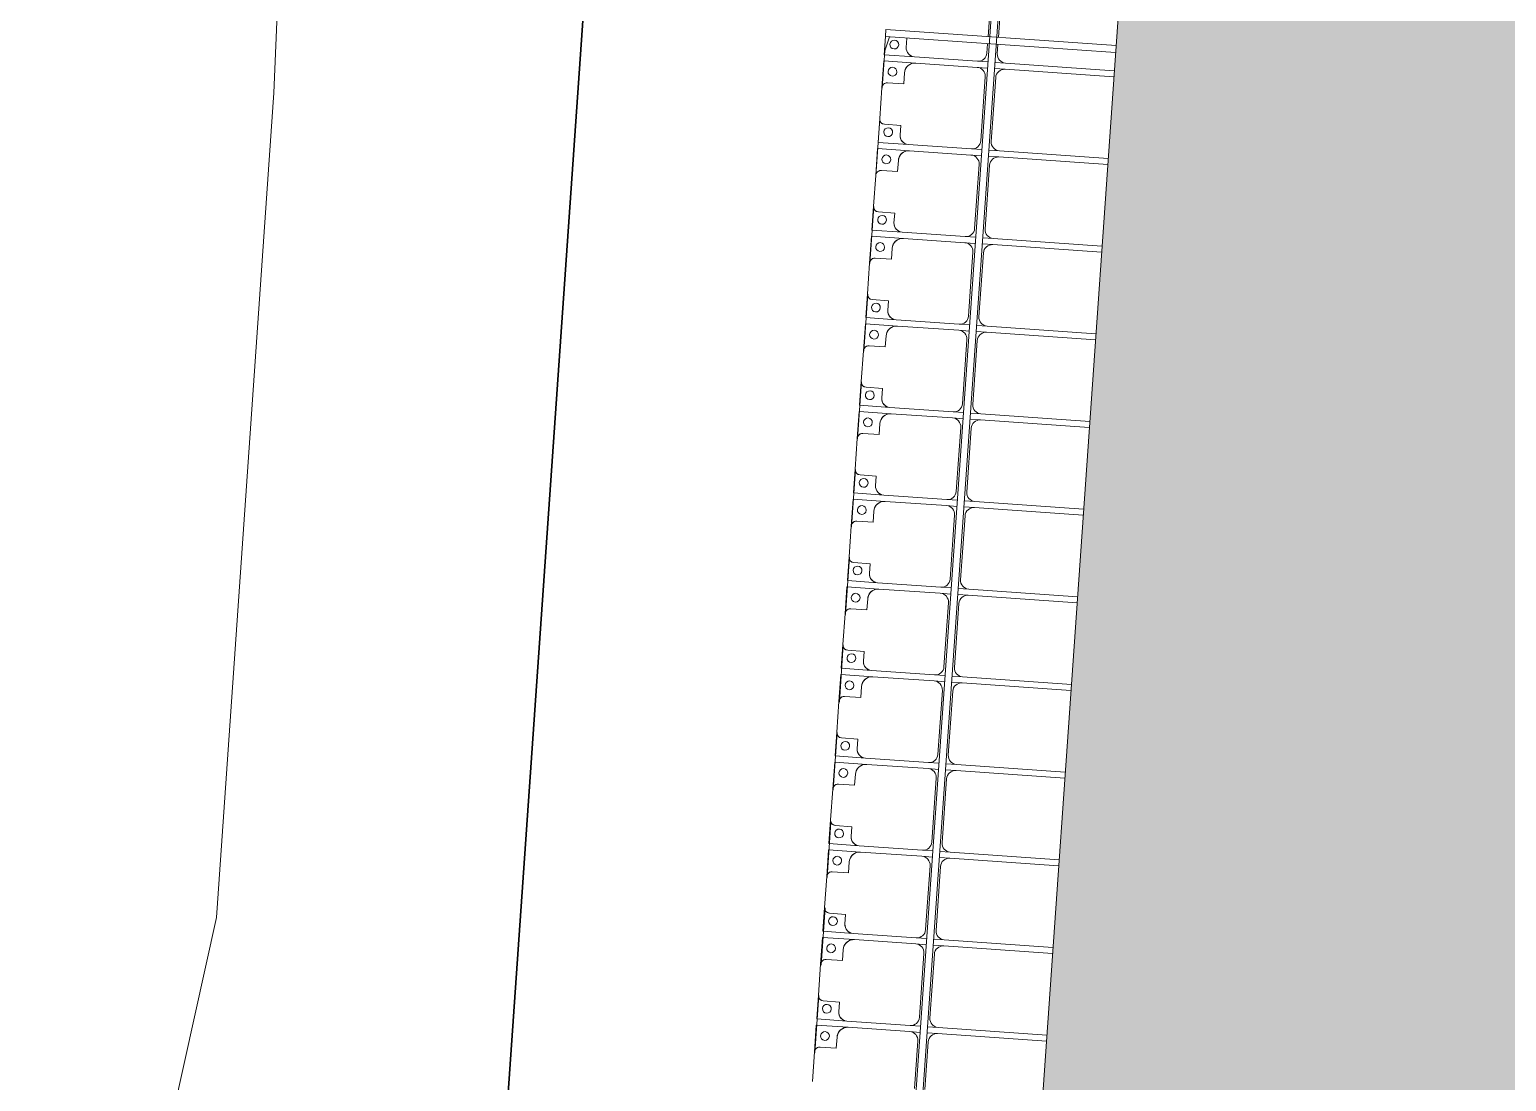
# Model space of a CAD drawing. Header units: millimetres. Extents: x -861324 to 439029, y -308065 to 694685.
# Drawn here: x 75968 to 84371, y 153056 to 159042 of the extents above; entities that cross this region are included whole.
import ezdxf

# ---------------------------------------------------------------- set-up
doc = ezdxf.new("R2010")
doc.units = ezdxf.units.MM
for name, color, linetype, lineweight in [('A-DETL-GENF', 92, 'Continuous', 9), ('A-DETL-THIN', 151, 'Continuous', 9), ('A-GENM', 13, 'Continuous', 9), ('C-TOPO-MAJR', 7, 'Continuous', 35), ('C-TOPO-MINR', 7, 'Continuous', 9), ('S-BEAM', 12, 'Continuous', 9)]:
    doc.layers.add(name, color=color, linetype=linetype, lineweight=lineweight)

# ---------------------------------------------------------------- blocks, each defined once
blk = doc.blocks.new('Dải phao đi lại kèm đỡ invester - DẢI PHAO ĐI LẠI-39446-BỐ TRÍ BÈ PIN HỒ BẢN MÒNG')
at = {"layer": 'A-GENM', "color": 7}
for p, q in [((29723.4, -620.3), (29723.4, 0)), ((29758.4, 0), (29758.4, -620.3)), ((30223.4, -620.3), (30223.4, 0)), ((30258.4, 0), (30258.4, -620.3)), ((30723.4, -620.3), (30723.4, 0)), ((30758.4, 0), (30758.4, -620.3)), ((31223.4, -620.3), (31223.4, 0)), ((31258.4, 0), (31258.4, -620.3)), ((31723.4, -620.3), (31723.4, 0)), ((31758.4, 0), (31758.4, -620.3)), ((32223.4, -620.3), (32223.4, 0)), ((32258.4, 0), (32258.4, -620.3)), ((32723.4, -620.3), (32723.4, 0)), ((32758.4, 0), (32758.4, -620.3)), ((33223.4, -620.3), (33223.4, 0)), ((33258.4, 0), (33258.4, -620.3)), ((33723.4, -620.3), (33723.4, 0)), ((33758.4, 0), (33758.4, -620.3)), ((34223.4, -620.3), (34223.4, 0)), ((34258.4, 0), (34258.4, -620.3)), ((34723.4, -620.3), (34723.4, 0)), ((34758.4, 0), (34758.4, -620.3)), ((35223.4, -620.3), (35223.4, 0)), ((35258.4, 0), (35258.4, -620.3)), ((29308.4, -670.3), (29580, -670.3)), ((29620, -670.3), (29673.4, -670.3)), ((29723.4, -620.3), (29723.4, -679.7)), ((29758.4, -679.7), (29758.4, -620.3)), ((29808.4, -670.3), (30173.4, -670.3)), ((30223.4, -620.3), (30223.4, -679.7)), ((30258.4, -679.7), (30258.4, -620.3)), ((30308.4, -670.3), (30673.4, -670.3)), ((30723.4, -620.3), (30723.4, -679.7)), ((30758.4, -679.7), (30758.4, -620.3)), ((30808.4, -670.3), (31173.4, -670.3)), ((31223.4, -620.3), (31223.4, -679.7)), ((31258.4, -679.7), (31258.4, -620.3)), ((31308.4, -670.3), (31673.4, -670.3)), ((31723.4, -620.3), (31723.4, -679.7)), ((31758.4, -679.7), (31758.4, -620.3)), ((31808.4, -670.3), (32173.4, -670.3)), ((32223.4, -620.3), (32223.4, -679.7)), ((32258.4, -679.7), (32258.4, -620.3)), ((32308.4, -670.3), (32673.4, -670.3)), ((32723.4, -620.3), (32723.4, -679.7)), ((32758.4, -679.7), (32758.4, -620.3)), ((32808.4, -670.3), (33173.4, -670.3)), ((33223.4, -620.3), (33223.4, -679.7)), ((33258.4, -679.7), (33258.4, -620.3)), ((33308.4, -670.3), (33673.4, -670.3)), ((33723.4, -620.3), (33723.4, -679.7)), ((33758.4, -679.7), (33758.4, -620.3)), ((33808.4, -670.3), (34173.4, -670.3)), ((34223.4, -620.3), (34223.4, -679.7)), ((34258.4, -679.7), (34258.4, -620.3)), ((34308.4, -670.3), (34673.4, -670.3)), ((34723.4, -620.3), (34723.4, -679.7)), ((34758.4, -679.7), (34758.4, -620.3)), ((34808.4, -670.3), (35173.4, -670.3)), ((35223.4, -620.3), (35223.4, -679.7)), ((35258.4, -679.7), (35258.4, -620.3)), ((35308.4, -670.3), (35580, -670.3)), ((29580, -729.7), (29308.4, -729.7)), ((29673.4, -729.7), (29620, -729.7)), ((29723.4, -719.7), (29723.4, -779.7)), ((29758.4, -779.7), (29758.4, -719.7)), ((30173.4, -729.7), (29808.4, -729.7)), ((30223.4, -719.7), (30223.4, -779.7)), ((30258.4, -779.7), (30258.4, -719.7)), ((30673.4, -729.7), (30308.4, -729.7)), ((30723.4, -719.7), (30723.4, -779.7)), ((30758.4, -779.7), (30758.4, -719.7)), ((31173.4, -729.7), (30808.4, -729.7)), ((31223.4, -719.7), (31223.4, -779.7)), ((31258.4, -779.7), (31258.4, -719.7)), ((31673.4, -729.7), (31308.4, -729.7)), ((31723.4, -719.7), (31723.4, -779.7)), ((31758.4, -779.7), (31758.4, -719.7)), ((32173.4, -729.7), (31808.4, -729.7)), ((32223.4, -719.7), (32223.4, -779.7)), ((32258.4, -779.7), (32258.4, -719.7)), ((32673.4, -729.7), (32308.4, -729.7)), ((32723.4, -719.7), (32723.4, -779.7)), ((32758.4, -779.7), (32758.4, -719.7)), ((33173.4, -729.7), (32808.4, -729.7)), ((33223.4, -719.7), (33223.4, -779.7)), ((33258.4, -779.7), (33258.4, -719.7)), ((33673.4, -729.7), (33308.4, -729.7)), ((33723.4, -719.7), (33723.4, -779.7)), ((33758.4, -779.7), (33758.4, -719.7)), ((34173.4, -729.7), (33808.4, -729.7)), ((34223.4, -719.7), (34223.4, -779.7)), ((34258.4, -779.7), (34258.4, -719.7)), ((34673.4, -729.7), (34308.4, -729.7)), ((34723.4, -719.7), (34723.4, -779.7)), ((34758.4, -779.7), (34758.4, -719.7)), ((35173.4, -729.7), (34808.4, -729.7)), ((35223.4, -719.7), (35223.4, -779.7)), ((35258.4, -779.7), (35258.4, -719.7)), ((35580, -729.7), (35308.4, -729.7)), ((29723.4, -1139.7), (29723.4, -779.7)), ((29758.4, -779.7), (29758.4, -1129.7)), ((30223.4, -1139.7), (30223.4, -779.7)), ((30258.4, -779.7), (30258.4, -1129.7)), ((30723.4, -1139.7), (30723.4, -779.7)), ((30758.4, -779.7), (30758.4, -1129.7)), ((31223.4, -1139.7), (31223.4, -779.7)), ((31258.4, -779.7), (31258.4, -1129.7)), ((31723.4, -1139.7), (31723.4, -779.7)), ((31758.4, -779.7), (31758.4, -1129.7)), ((32223.4, -1139.7), (32223.4, -779.7)), ((32258.4, -779.7), (32258.4, -1129.7)), ((32723.4, -1139.7), (32723.4, -779.7)), ((32758.4, -779.7), (32758.4, -1129.7)), ((33223.4, -1139.7), (33223.4, -779.7)), ((33258.4, -779.7), (33258.4, -1129.7)), ((33723.4, -1139.7), (33723.4, -779.7)), ((33758.4, -779.7), (33758.4, -1129.7)), ((34223.4, -1139.7), (34223.4, -779.7)), ((34258.4, -779.7), (34258.4, -1129.7)), ((34723.4, -1139.7), (34723.4, -779.7)), ((34758.4, -779.7), (34758.4, -1129.7)), ((35223.4, -1139.7), (35223.4, -779.7)), ((35258.4, -779.7), (35258.4, -1129.7)), ((29620, -1189.7), (29673.4, -1189.7)), ((29818.4, -1189.7), (29881.8, -1189.7)), ((29881.8, -1189.7), (29881.8, -1282.2)), ((30118.2, -1282.2), (30118.2, -1189.7)), ((30118.2, -1189.7), (30173.4, -1189.7)), ((30318.4, -1189.7), (30381.8, -1189.7)), ((30381.8, -1189.7), (30381.8, -1282.2)), ((30618.2, -1282.2), (30618.2, -1189.7)), ((30618.2, -1189.7), (30673.4, -1189.7)), ((30818.4, -1189.7), (30881.8, -1189.7)), ((30881.8, -1189.7), (30881.8, -1282.2)), ((31118.2, -1282.2), (31118.2, -1189.7)), ((31118.2, -1189.7), (31173.4, -1189.7)), ((31318.4, -1189.7), (31381.8, -1189.7)), ((31381.8, -1189.7), (31381.8, -1282.2)), ((31618.2, -1282.2), (31618.2, -1189.7)), ((31618.2, -1189.7), (31673.4, -1189.7)), ((31818.4, -1189.7), (31881.8, -1189.7)), ((31881.8, -1189.7), (31881.8, -1282.2)), ((32118.2, -1282.2), (32118.2, -1189.7)), ((32118.2, -1189.7), (32173.4, -1189.7)), ((32318.4, -1189.7), (32381.8, -1189.7)), ((32381.8, -1189.7), (32381.8, -1282.2)), ((32618.2, -1282.2), (32618.2, -1189.7)), ((32618.2, -1189.7), (32673.4, -1189.7)), ((32818.4, -1189.7), (32881.8, -1189.7)), ((32881.8, -1189.7), (32881.8, -1282.2)), ((33118.2, -1282.2), (33118.2, -1189.7)), ((33118.2, -1189.7), (33173.4, -1189.7)), ((33318.4, -1189.7), (33381.8, -1189.7)), ((33381.8, -1189.7), (33381.8, -1282.2)), ((33618.2, -1282.2), (33618.2, -1189.7)), ((33618.2, -1189.7), (33673.4, -1189.7)), ((33818.4, -1189.7), (33881.8, -1189.7)), ((33881.8, -1189.7), (33881.8, -1282.2)), ((34118.2, -1282.2), (34118.2, -1189.7)), ((34118.2, -1189.7), (34173.4, -1189.7)), ((34318.4, -1189.7), (34381.8, -1189.7)), ((34381.8, -1189.7), (34381.8, -1282.2)), ((34618.2, -1282.2), (34618.2, -1189.7)), ((34618.2, -1189.7), (34673.4, -1189.7)), ((34818.4, -1189.7), (34881.8, -1189.7)), ((34881.8, -1189.7), (34881.8, -1282.2)), ((35118.2, -1282.2), (35118.2, -1189.7)), ((35118.2, -1189.7), (35173.4, -1189.7)), ((35318.4, -1189.7), (35381.8, -1189.7)), ((35381.8, -1189.7), (35381.8, -1282.2)), ((29911.8, -1312.2), (30088.2, -1312.2)), ((30411.8, -1312.2), (30588.2, -1312.2)), ((30911.8, -1312.2), (31088.2, -1312.2)), ((31411.8, -1312.2), (31588.2, -1312.2)), ((31911.8, -1312.2), (32088.2, -1312.2)), ((32411.8, -1312.2), (32588.2, -1312.2)), ((32911.8, -1312.2), (33088.2, -1312.2)), ((33411.8, -1312.2), (33588.2, -1312.2)), ((33911.8, -1312.2), (34088.2, -1312.2)), ((34411.8, -1312.2), (34588.2, -1312.2)), ((34911.8, -1312.2), (35088.2, -1312.2)), ((35411.8, -1312.2), (35580, -1312.2))]:
    blk.add_line(p, q, dxfattribs=at)
at = {"layer": 'A-GENM', "color": 9}
for p, q in [((29723.4, -620.3), (29723.4, -679.7)), ((29758.4, -679.7), (29758.4, -620.3)), ((30223.4, -620.3), (30223.4, -679.7)), ((30258.4, -679.7), (30258.4, -620.3)), ((30723.4, -620.3), (30723.4, -679.7)), ((30758.4, -679.7), (30758.4, -620.3)), ((31223.4, -620.3), (31223.4, -679.7)), ((31258.4, -679.7), (31258.4, -620.3)), ((31723.4, -620.3), (31723.4, -679.7)), ((31758.4, -679.7), (31758.4, -620.3)), ((32223.4, -620.3), (32223.4, -679.7)), ((32258.4, -679.7), (32258.4, -620.3)), ((32723.4, -620.3), (32723.4, -679.7)), ((32758.4, -679.7), (32758.4, -620.3)), ((33223.4, -620.3), (33223.4, -679.7)), ((33258.4, -679.7), (33258.4, -620.3)), ((33723.4, -620.3), (33723.4, -679.7)), ((33758.4, -679.7), (33758.4, -620.3)), ((34223.4, -620.3), (34223.4, -679.7)), ((34258.4, -679.7), (34258.4, -620.3)), ((34723.4, -620.3), (34723.4, -679.7)), ((34758.4, -679.7), (34758.4, -620.3)), ((35223.4, -620.3), (35223.4, -679.7)), ((35258.4, -679.7), (35258.4, -620.3)), ((29723.4, -719.7), (29723.4, -779.7)), ((29758.4, -779.7), (29758.4, -719.7)), ((30223.4, -719.7), (30223.4, -779.7)), ((30258.4, -779.7), (30258.4, -719.7)), ((30723.4, -719.7), (30723.4, -779.7)), ((30758.4, -779.7), (30758.4, -719.7)), ((31223.4, -719.7), (31223.4, -779.7)), ((31258.4, -779.7), (31258.4, -719.7)), ((31723.4, -719.7), (31723.4, -779.7)), ((31758.4, -779.7), (31758.4, -719.7)), ((32223.4, -719.7), (32223.4, -779.7)), ((32258.4, -779.7), (32258.4, -719.7)), ((32723.4, -719.7), (32723.4, -779.7)), ((32758.4, -779.7), (32758.4, -719.7)), ((33223.4, -719.7), (33223.4, -779.7)), ((33258.4, -779.7), (33258.4, -719.7)), ((33723.4, -719.7), (33723.4, -779.7)), ((33758.4, -779.7), (33758.4, -719.7)), ((34223.4, -719.7), (34223.4, -779.7)), ((34258.4, -779.7), (34258.4, -719.7)), ((34723.4, -719.7), (34723.4, -779.7)), ((34758.4, -779.7), (34758.4, -719.7)), ((35223.4, -719.7), (35223.4, -779.7)), ((35258.4, -779.7), (35258.4, -719.7)), ((29723.4, -1139.7), (29723.4, -1312.2)), ((29723.4, -1312.2), (29723.4, -1139.7)), ((29758.4, -1312.2), (29758.4, -1129.7)), ((29758.4, -1129.7), (29758.4, -1312.2)), ((30223.4, -1139.7), (30223.4, -1312.2)), ((30223.4, -1312.2), (30223.4, -1139.7)), ((30258.4, -1312.2), (30258.4, -1129.7)), ((30258.4, -1129.7), (30258.4, -1312.2)), ((30723.4, -1139.7), (30723.4, -1312.2)), ((30723.4, -1312.2), (30723.4, -1139.7)), ((30758.4, -1312.2), (30758.4, -1129.7)), ((30758.4, -1129.7), (30758.4, -1312.2)), ((31223.4, -1139.7), (31223.4, -1312.2)), ((31223.4, -1312.2), (31223.4, -1139.7)), ((31258.4, -1312.2), (31258.4, -1129.7)), ((31258.4, -1129.7), (31258.4, -1312.2)), ((31723.4, -1139.7), (31723.4, -1312.2)), ((31723.4, -1312.2), (31723.4, -1139.7)), ((31758.4, -1312.2), (31758.4, -1129.7)), ((31758.4, -1129.7), (31758.4, -1312.2)), ((32223.4, -1139.7), (32223.4, -1312.2)), ((32223.4, -1312.2), (32223.4, -1139.7)), ((32258.4, -1312.2), (32258.4, -1129.7)), ((32258.4, -1129.7), (32258.4, -1312.2)), ((32723.4, -1139.7), (32723.4, -1312.2)), ((32723.4, -1312.2), (32723.4, -1139.7)), ((32758.4, -1312.2), (32758.4, -1129.7)), ((32758.4, -1129.7), (32758.4, -1312.2)), ((33223.4, -1139.7), (33223.4, -1312.2)), ((33223.4, -1312.2), (33223.4, -1139.7)), ((33258.4, -1312.2), (33258.4, -1129.7)), ((33258.4, -1129.7), (33258.4, -1312.2)), ((33723.4, -1139.7), (33723.4, -1312.2)), ((33723.4, -1312.2), (33723.4, -1139.7)), ((33758.4, -1312.2), (33758.4, -1129.7)), ((33758.4, -1129.7), (33758.4, -1312.2)), ((34223.4, -1139.7), (34223.4, -1312.2)), ((34223.4, -1312.2), (34223.4, -1139.7)), ((34258.4, -1312.2), (34258.4, -1129.7)), ((34258.4, -1129.7), (34258.4, -1312.2)), ((34723.4, -1139.7), (34723.4, -1312.2)), ((34723.4, -1312.2), (34723.4, -1139.7)), ((34758.4, -1312.2), (34758.4, -1129.7)), ((34758.4, -1129.7), (34758.4, -1312.2)), ((35223.4, -1139.7), (35223.4, -1312.2)), ((35223.4, -1312.2), (35223.4, -1139.7)), ((35258.4, -1312.2), (35258.4, -1129.7)), ((35258.4, -1129.7), (35258.4, -1312.2)), ((29673.4, -1189.7), (29620, -1189.7)), ((29620, -1189.7), (29673.4, -1189.7)), ((29673.4, -1189.7), (29620, -1189.7)), ((29881.8, -1189.7), (29818.4, -1189.7)), ((29818.4, -1189.7), (29881.8, -1189.7)), ((29881.8, -1189.7), (29818.4, -1189.7)), ((29881.8, -1282.2), (29881.8, -1189.7)), ((29881.8, -1189.7), (29881.8, -1282.2)), ((29881.8, -1282.2), (29881.8, -1189.7)), ((30173.4, -1189.7), (30118.2, -1189.7)), ((30118.2, -1189.7), (30118.2, -1282.2)), ((30118.2, -1282.2), (30118.2, -1189.7)), ((30118.2, -1189.7), (30118.2, -1282.2)), ((30118.2, -1189.7), (30173.4, -1189.7)), ((30173.4, -1189.7), (30118.2, -1189.7)), ((30381.8, -1189.7), (30318.4, -1189.7)), ((30318.4, -1189.7), (30381.8, -1189.7)), ((30381.8, -1189.7), (30318.4, -1189.7)), ((30381.8, -1282.2), (30381.8, -1189.7)), ((30381.8, -1189.7), (30381.8, -1282.2)), ((30381.8, -1282.2), (30381.8, -1189.7)), ((30673.4, -1189.7), (30618.2, -1189.7)), ((30618.2, -1189.7), (30618.2, -1282.2)), ((30618.2, -1282.2), (30618.2, -1189.7)), ((30618.2, -1189.7), (30618.2, -1282.2)), ((30618.2, -1189.7), (30673.4, -1189.7)), ((30673.4, -1189.7), (30618.2, -1189.7)), ((30881.8, -1189.7), (30818.4, -1189.7)), ((30818.4, -1189.7), (30881.8, -1189.7)), ((30881.8, -1189.7), (30818.4, -1189.7)), ((30881.8, -1282.2), (30881.8, -1189.7)), ((30881.8, -1189.7), (30881.8, -1282.2)), ((30881.8, -1282.2), (30881.8, -1189.7)), ((31173.4, -1189.7), (31118.2, -1189.7)), ((31118.2, -1189.7), (31118.2, -1282.2)), ((31118.2, -1282.2), (31118.2, -1189.7)), ((31118.2, -1189.7), (31118.2, -1282.2)), ((31118.2, -1189.7), (31173.4, -1189.7)), ((31173.4, -1189.7), (31118.2, -1189.7)), ((31381.8, -1189.7), (31318.4, -1189.7)), ((31318.4, -1189.7), (31381.8, -1189.7)), ((31381.8, -1189.7), (31318.4, -1189.7)), ((31381.8, -1282.2), (31381.8, -1189.7)), ((31381.8, -1189.7), (31381.8, -1282.2)), ((31381.8, -1282.2), (31381.8, -1189.7)), ((31673.4, -1189.7), (31618.2, -1189.7)), ((31618.2, -1189.7), (31618.2, -1282.2)), ((31618.2, -1282.2), (31618.2, -1189.7)), ((31618.2, -1189.7), (31618.2, -1282.2)), ((31618.2, -1189.7), (31673.4, -1189.7)), ((31673.4, -1189.7), (31618.2, -1189.7)), ((31881.8, -1189.7), (31818.4, -1189.7)), ((31818.4, -1189.7), (31881.8, -1189.7)), ((31881.8, -1189.7), (31818.4, -1189.7)), ((31881.8, -1282.2), (31881.8, -1189.7)), ((31881.8, -1189.7), (31881.8, -1282.2)), ((31881.8, -1282.2), (31881.8, -1189.7)), ((32173.4, -1189.7), (32118.2, -1189.7)), ((32118.2, -1189.7), (32118.2, -1282.2)), ((32118.2, -1282.2), (32118.2, -1189.7)), ((32118.2, -1189.7), (32118.2, -1282.2)), ((32118.2, -1189.7), (32173.4, -1189.7)), ((32173.4, -1189.7), (32118.2, -1189.7)), ((32381.8, -1189.7), (32318.4, -1189.7)), ((32318.4, -1189.7), (32381.8, -1189.7)), ((32381.8, -1189.7), (32318.4, -1189.7)), ((32381.8, -1282.2), (32381.8, -1189.7)), ((32381.8, -1189.7), (32381.8, -1282.2)), ((32381.8, -1282.2), (32381.8, -1189.7)), ((32673.4, -1189.7), (32618.2, -1189.7)), ((32618.2, -1189.7), (32618.2, -1282.2)), ((32618.2, -1282.2), (32618.2, -1189.7)), ((32618.2, -1189.7), (32618.2, -1282.2)), ((32618.2, -1189.7), (32673.4, -1189.7)), ((32673.4, -1189.7), (32618.2, -1189.7)), ((32881.8, -1189.7), (32818.4, -1189.7)), ((32818.4, -1189.7), (32881.8, -1189.7)), ((32881.8, -1189.7), (32818.4, -1189.7)), ((32881.8, -1282.2), (32881.8, -1189.7)), ((32881.8, -1189.7), (32881.8, -1282.2)), ((32881.8, -1282.2), (32881.8, -1189.7)), ((33173.4, -1189.7), (33118.2, -1189.7)), ((33118.2, -1189.7), (33118.2, -1282.2)), ((33118.2, -1282.2), (33118.2, -1189.7)), ((33118.2, -1189.7), (33118.2, -1282.2)), ((33118.2, -1189.7), (33173.4, -1189.7)), ((33173.4, -1189.7), (33118.2, -1189.7)), ((33381.8, -1189.7), (33318.4, -1189.7)), ((33318.4, -1189.7), (33381.8, -1189.7)), ((33381.8, -1189.7), (33318.4, -1189.7)), ((33381.8, -1282.2), (33381.8, -1189.7)), ((33381.8, -1189.7), (33381.8, -1282.2)), ((33381.8, -1282.2), (33381.8, -1189.7)), ((33673.4, -1189.7), (33618.2, -1189.7)), ((33618.2, -1189.7), (33618.2, -1282.2)), ((33618.2, -1282.2), (33618.2, -1189.7)), ((33618.2, -1189.7), (33618.2, -1282.2)), ((33618.2, -1189.7), (33673.4, -1189.7)), ((33673.4, -1189.7), (33618.2, -1189.7)), ((33881.8, -1189.7), (33818.4, -1189.7)), ((33818.4, -1189.7), (33881.8, -1189.7)), ((33881.8, -1189.7), (33818.4, -1189.7)), ((33881.8, -1282.2), (33881.8, -1189.7)), ((33881.8, -1189.7), (33881.8, -1282.2)), ((33881.8, -1282.2), (33881.8, -1189.7)), ((34173.4, -1189.7), (34118.2, -1189.7)), ((34118.2, -1189.7), (34118.2, -1282.2)), ((34118.2, -1282.2), (34118.2, -1189.7)), ((34118.2, -1189.7), (34118.2, -1282.2)), ((34118.2, -1189.7), (34173.4, -1189.7)), ((34173.4, -1189.7), (34118.2, -1189.7)), ((34381.8, -1189.7), (34318.4, -1189.7)), ((34318.4, -1189.7), (34381.8, -1189.7)), ((34381.8, -1189.7), (34318.4, -1189.7)), ((34381.8, -1282.2), (34381.8, -1189.7)), ((34381.8, -1189.7), (34381.8, -1282.2)), ((34381.8, -1282.2), (34381.8, -1189.7)), ((34673.4, -1189.7), (34618.2, -1189.7)), ((34618.2, -1189.7), (34618.2, -1282.2)), ((34618.2, -1282.2), (34618.2, -1189.7)), ((34618.2, -1189.7), (34618.2, -1282.2)), ((34618.2, -1189.7), (34673.4, -1189.7)), ((34673.4, -1189.7), (34618.2, -1189.7)), ((34881.8, -1189.7), (34818.4, -1189.7)), ((34818.4, -1189.7), (34881.8, -1189.7)), ((34881.8, -1189.7), (34818.4, -1189.7)), ((34881.8, -1282.2), (34881.8, -1189.7)), ((34881.8, -1189.7), (34881.8, -1282.2)), ((34881.8, -1282.2), (34881.8, -1189.7)), ((35173.4, -1189.7), (35118.2, -1189.7)), ((35118.2, -1189.7), (35118.2, -1282.2)), ((35118.2, -1282.2), (35118.2, -1189.7)), ((35118.2, -1189.7), (35118.2, -1282.2)), ((35118.2, -1189.7), (35173.4, -1189.7)), ((35173.4, -1189.7), (35118.2, -1189.7)), ((35381.8, -1189.7), (35318.4, -1189.7)), ((35318.4, -1189.7), (35381.8, -1189.7)), ((35381.8, -1189.7), (35318.4, -1189.7)), ((35381.8, -1282.2), (35381.8, -1189.7)), ((35381.8, -1189.7), (35381.8, -1282.2)), ((35381.8, -1282.2), (35381.8, -1189.7)), ((29723.4, -1312.2), (29620, -1312.2)), ((29620, -1312.2), (29723.4, -1312.2)), ((29911.8, -1312.2), (29758.4, -1312.2)), ((29758.4, -1312.2), (29911.8, -1312.2)), ((30223.4, -1312.2), (30088.2, -1312.2)), ((30088.2, -1312.2), (30223.4, -1312.2)), ((30411.8, -1312.2), (30258.4, -1312.2)), ((30258.4, -1312.2), (30411.8, -1312.2)), ((30723.4, -1312.2), (30588.2, -1312.2)), ((30588.2, -1312.2), (30723.4, -1312.2)), ((30911.8, -1312.2), (30758.4, -1312.2)), ((30758.4, -1312.2), (30911.8, -1312.2)), ((31223.4, -1312.2), (31088.2, -1312.2)), ((31088.2, -1312.2), (31223.4, -1312.2)), ((31411.8, -1312.2), (31258.4, -1312.2)), ((31258.4, -1312.2), (31411.8, -1312.2)), ((31723.4, -1312.2), (31588.2, -1312.2)), ((31588.2, -1312.2), (31723.4, -1312.2)), ((31911.8, -1312.2), (31758.4, -1312.2)), ((31758.4, -1312.2), (31911.8, -1312.2)), ((32223.4, -1312.2), (32088.2, -1312.2)), ((32088.2, -1312.2), (32223.4, -1312.2)), ((32411.8, -1312.2), (32258.4, -1312.2)), ((32258.4, -1312.2), (32411.8, -1312.2)), ((32723.4, -1312.2), (32588.2, -1312.2)), ((32588.2, -1312.2), (32723.4, -1312.2)), ((32911.8, -1312.2), (32758.4, -1312.2)), ((32758.4, -1312.2), (32911.8, -1312.2)), ((33223.4, -1312.2), (33088.2, -1312.2)), ((33088.2, -1312.2), (33223.4, -1312.2)), ((33411.8, -1312.2), (33258.4, -1312.2)), ((33258.4, -1312.2), (33411.8, -1312.2)), ((33723.4, -1312.2), (33588.2, -1312.2)), ((33588.2, -1312.2), (33723.4, -1312.2)), ((33911.8, -1312.2), (33758.4, -1312.2)), ((33758.4, -1312.2), (33911.8, -1312.2)), ((34223.4, -1312.2), (34088.2, -1312.2)), ((34088.2, -1312.2), (34223.4, -1312.2)), ((34411.8, -1312.2), (34258.4, -1312.2)), ((34258.4, -1312.2), (34411.8, -1312.2)), ((34723.4, -1312.2), (34588.2, -1312.2)), ((34588.2, -1312.2), (34723.4, -1312.2)), ((34911.8, -1312.2), (34758.4, -1312.2)), ((34758.4, -1312.2), (34911.8, -1312.2)), ((35223.4, -1312.2), (35088.2, -1312.2)), ((35088.2, -1312.2), (35223.4, -1312.2)), ((35411.8, -1312.2), (35258.4, -1312.2)), ((35258.4, -1312.2), (35411.8, -1312.2))]:
    blk.add_line(p, q, dxfattribs=at)
at = {"layer": 'A-GENM', "color": 7}
for centre, radius, start, end in [((29673.4, -620.3), 50, 270, 0), ((29808.4, -620.3), 50, 180, 270), ((30173.4, -620.3), 50, 270, 0), ((30308.4, -620.3), 50, 180, 270), ((30673.4, -620.3), 50, 270, 0), ((30808.4, -620.3), 50, 180, 270), ((31173.4, -620.3), 50, 270, 0), ((31308.4, -620.3), 50, 180, 270), ((31673.4, -620.3), 50, 270, 0), ((31808.4, -620.3), 50, 180, 270), ((32173.4, -620.3), 50, 270, 0), ((32308.4, -620.3), 50, 180, 270), ((32673.4, -620.3), 50, 270, 0), ((32808.4, -620.3), 50, 180, 270), ((33173.4, -620.3), 50, 270, 0), ((33308.4, -620.3), 50, 180, 270), ((33673.4, -620.3), 50, 270, 0), ((33808.4, -620.3), 50, 180, 270), ((34173.4, -620.3), 50, 270, 0), ((34308.4, -620.3), 50, 180, 270), ((34673.4, -620.3), 50, 270, 0), ((34808.4, -620.3), 50, 180, 270), ((35173.4, -620.3), 50, 270, 0), ((35308.4, -620.3), 50, 180, 270), ((29673.4, -779.7), 50, 360, 90), ((29808.4, -779.7), 50, 90, 180), ((30173.4, -779.7), 50, 360, 90), ((30308.4, -779.7), 50, 90, 180), ((30673.4, -779.7), 50, 360, 90), ((30808.4, -779.7), 50, 90, 180), ((31173.4, -779.7), 50, 360, 90), ((31308.4, -779.7), 50, 90, 180), ((31673.4, -779.7), 50, 360, 90), ((31808.4, -779.7), 50, 90, 180), ((32173.4, -779.7), 50, 360, 90), ((32308.4, -779.7), 50, 90, 180), ((32673.4, -779.7), 50, 360, 90), ((32808.4, -779.7), 50, 90, 180), ((33173.4, -779.7), 50, 360, 90), ((33308.4, -779.7), 50, 90, 180), ((33673.4, -779.7), 50, 360, 90), ((33808.4, -779.7), 50, 90, 180), ((34173.4, -779.7), 50, 360, 90), ((34308.4, -779.7), 50, 90, 180), ((34673.4, -779.7), 50, 360, 90), ((34808.4, -779.7), 50, 90, 180), ((35173.4, -779.7), 50, 360, 90), ((35308.4, -779.7), 50, 90, 180), ((29673.4, -1139.7), 50, 270, 360), ((29818.4, -1129.7), 60, 180, 270), ((30173.4, -1139.7), 50, 270, 360), ((30318.4, -1129.7), 60, 180, 270), ((30673.4, -1139.7), 50, 270, 360), ((30818.4, -1129.7), 60, 180, 270), ((31173.4, -1139.7), 50, 270, 360), ((31318.4, -1129.7), 60, 180, 270), ((31673.4, -1139.7), 50, 270, 360), ((31818.4, -1129.7), 60, 180, 270), ((32173.4, -1139.7), 50, 270, 360), ((32318.4, -1129.7), 60, 180, 270), ((32673.4, -1139.7), 50, 270, 360), ((32818.4, -1129.7), 60, 180, 270), ((33173.4, -1139.7), 50, 270, 360), ((33318.4, -1129.7), 60, 180, 270), ((33673.4, -1139.7), 50, 270, 360), ((33818.4, -1129.7), 60, 180, 270), ((34173.4, -1139.7), 50, 270, 360), ((34318.4, -1129.7), 60, 180, 270), ((34673.4, -1139.7), 50, 270, 360), ((34818.4, -1129.7), 60, 180, 270), ((35173.4, -1139.7), 50, 270, 360), ((35318.4, -1129.7), 60, 180, 270), ((29911.8, -1282.2), 30, 180, 270), ((30088.2, -1282.2), 30, 270, 0), ((30411.8, -1282.2), 30, 180, 270), ((30588.2, -1282.2), 30, 270, 0), ((30911.8, -1282.2), 30, 180, 270), ((31088.2, -1282.2), 30, 270, 0), ((31411.8, -1282.2), 30, 180, 270), ((31588.2, -1282.2), 30, 270, 0), ((31911.8, -1282.2), 30, 180, 270), ((32088.2, -1282.2), 30, 270, 0), ((32411.8, -1282.2), 30, 180, 270), ((32588.2, -1282.2), 30, 270, 0), ((32911.8, -1282.2), 30, 180, 270), ((33088.2, -1282.2), 30, 270, 0), ((33411.8, -1282.2), 30, 180, 270), ((33588.2, -1282.2), 30, 270, 0), ((33911.8, -1282.2), 30, 180, 270), ((34088.2, -1282.2), 30, 270, 0), ((34411.8, -1282.2), 30, 180, 270), ((34588.2, -1282.2), 30, 270, 0), ((34911.8, -1282.2), 30, 180, 270), ((35088.2, -1282.2), 30, 270, 0), ((35411.8, -1282.2), 30, 180, 270)]:
    blk.add_arc(centre, radius, start, end, dxfattribs=at)
at = {"layer": 'A-GENM', "color": 9}
for centre, radius, start, end in [((29673.4, -1139.7), 50, 270, 345), ((29673.4, -1139.7), 50, 270, 345), ((29673.4, -1139.7), 50, 270, 345), ((29818.4, -1129.7), 60, 195, 270), ((29818.4, -1129.7), 60, 195, 270), ((29818.4, -1129.7), 60, 195, 270), ((30173.4, -1139.7), 50, 270, 345), ((30173.4, -1139.7), 50, 270, 345), ((30173.4, -1139.7), 50, 270, 345), ((30318.4, -1129.7), 60, 195, 270), ((30318.4, -1129.7), 60, 195, 270), ((30318.4, -1129.7), 60, 195, 270), ((30673.4, -1139.7), 50, 270, 345), ((30673.4, -1139.7), 50, 270, 345), ((30673.4, -1139.7), 50, 270, 345), ((30818.4, -1129.7), 60, 195, 270), ((30818.4, -1129.7), 60, 195, 270), ((30818.4, -1129.7), 60, 195, 270), ((31173.4, -1139.7), 50, 270, 345), ((31173.4, -1139.7), 50, 270, 345), ((31173.4, -1139.7), 50, 270, 345), ((31318.4, -1129.7), 60, 195, 270), ((31318.4, -1129.7), 60, 195, 270), ((31318.4, -1129.7), 60, 195, 270), ((31673.4, -1139.7), 50, 270, 345), ((31673.4, -1139.7), 50, 270, 345), ((31673.4, -1139.7), 50, 270, 345), ((31818.4, -1129.7), 60, 195, 270), ((31818.4, -1129.7), 60, 195, 270), ((31818.4, -1129.7), 60, 195, 270), ((32173.4, -1139.7), 50, 270, 345), ((32173.4, -1139.7), 50, 270, 345), ((32173.4, -1139.7), 50, 270, 345), ((32318.4, -1129.7), 60, 195, 270), ((32318.4, -1129.7), 60, 195, 270), ((32318.4, -1129.7), 60, 195, 270), ((32673.4, -1139.7), 50, 270, 345), ((32673.4, -1139.7), 50, 270, 345), ((32673.4, -1139.7), 50, 270, 345), ((32818.4, -1129.7), 60, 195, 270), ((32818.4, -1129.7), 60, 195, 270), ((32818.4, -1129.7), 60, 195, 270), ((33173.4, -1139.7), 50, 270, 345), ((33173.4, -1139.7), 50, 270, 345), ((33173.4, -1139.7), 50, 270, 345), ((33318.4, -1129.7), 60, 195, 270), ((33318.4, -1129.7), 60, 195, 270), ((33318.4, -1129.7), 60, 195, 270), ((33673.4, -1139.7), 50, 270, 345), ((33673.4, -1139.7), 50, 270, 345), ((33673.4, -1139.7), 50, 270, 345), ((33818.4, -1129.7), 60, 195, 270), ((33818.4, -1129.7), 60, 195, 270), ((33818.4, -1129.7), 60, 195, 270), ((34173.4, -1139.7), 50, 270, 345), ((34173.4, -1139.7), 50, 270, 345), ((34173.4, -1139.7), 50, 270, 345), ((34318.4, -1129.7), 60, 195, 270), ((34318.4, -1129.7), 60, 195, 270), ((34318.4, -1129.7), 60, 195, 270), ((34673.4, -1139.7), 50, 270, 345), ((34673.4, -1139.7), 50, 270, 345), ((34673.4, -1139.7), 50, 270, 345), ((34818.4, -1129.7), 60, 195, 270), ((34818.4, -1129.7), 60, 195, 270), ((34818.4, -1129.7), 60, 195, 270), ((35173.4, -1139.7), 50, 270, 345), ((35173.4, -1139.7), 50, 270, 345), ((35173.4, -1139.7), 50, 270, 345), ((35318.4, -1129.7), 60, 195, 270), ((35318.4, -1129.7), 60, 195, 270), ((35318.4, -1129.7), 60, 195, 270), ((29661.8, -1258.6), 25, 90, 270), ((29661.8, -1258.6), 25, 90, 270), ((29661.8, -1258.6), 25, 270, 90), ((29661.8, -1258.6), 25, 270, 90), ((29816.8, -1258.6), 25, 90, 270), ((29816.8, -1258.6), 25, 90, 270), ((29816.8, -1258.6), 25, 270, 90), ((29816.8, -1258.6), 25, 270, 90), ((30161.8, -1258.6), 25, 90, 270), ((30161.8, -1258.6), 25, 90, 270), ((30161.8, -1258.6), 25, 270, 90), ((30161.8, -1258.6), 25, 270, 90), ((30316.8, -1258.6), 25, 90, 270), ((30316.8, -1258.6), 25, 90, 270), ((30316.8, -1258.6), 25, 270, 90), ((30316.8, -1258.6), 25, 270, 90), ((30661.8, -1258.6), 25, 90, 270), ((30661.8, -1258.6), 25, 90, 270), ((30661.8, -1258.6), 25, 270, 90), ((30661.8, -1258.6), 25, 270, 90), ((30816.8, -1258.6), 25, 90, 270), ((30816.8, -1258.6), 25, 90, 270), ((30816.8, -1258.6), 25, 270, 90), ((30816.8, -1258.6), 25, 270, 90), ((31161.8, -1258.6), 25, 90, 270), ((31161.8, -1258.6), 25, 90, 270), ((31161.8, -1258.6), 25, 270, 90), ((31161.8, -1258.6), 25, 270, 90), ((31316.8, -1258.6), 25, 90, 270), ((31316.8, -1258.6), 25, 90, 270), ((31316.8, -1258.6), 25, 270, 90), ((31316.8, -1258.6), 25, 270, 90), ((31661.8, -1258.6), 25, 90, 270), ((31661.8, -1258.6), 25, 90, 270), ((31661.8, -1258.6), 25, 270, 90), ((31661.8, -1258.6), 25, 270, 90), ((31816.8, -1258.6), 25, 90, 270), ((31816.8, -1258.6), 25, 90, 270), ((31816.8, -1258.6), 25, 270, 90), ((31816.8, -1258.6), 25, 270, 90), ((32161.8, -1258.6), 25, 90, 270), ((32161.8, -1258.6), 25, 90, 270), ((32161.8, -1258.6), 25, 270, 90), ((32161.8, -1258.6), 25, 270, 90), ((32316.8, -1258.6), 25, 90, 270), ((32316.8, -1258.6), 25, 90, 270), ((32316.8, -1258.6), 25, 270, 90), ((32316.8, -1258.6), 25, 270, 90), ((32661.8, -1258.6), 25, 90, 270), ((32661.8, -1258.6), 25, 90, 270), ((32661.8, -1258.6), 25, 270, 90), ((32661.8, -1258.6), 25, 270, 90), ((32816.8, -1258.6), 25, 90, 270), ((32816.8, -1258.6), 25, 90, 270), ((32816.8, -1258.6), 25, 270, 90), ((32816.8, -1258.6), 25, 270, 90), ((33161.8, -1258.6), 25, 90, 270), ((33161.8, -1258.6), 25, 90, 270), ((33161.8, -1258.6), 25, 270, 90), ((33161.8, -1258.6), 25, 270, 90), ((33316.8, -1258.6), 25, 90, 270), ((33316.8, -1258.6), 25, 90, 270), ((33316.8, -1258.6), 25, 270, 90), ((33316.8, -1258.6), 25, 270, 90), ((33661.8, -1258.6), 25, 90, 270), ((33661.8, -1258.6), 25, 90, 270), ((33661.8, -1258.6), 25, 270, 90), ((33661.8, -1258.6), 25, 270, 90), ((33816.8, -1258.6), 25, 90, 270), ((33816.8, -1258.6), 25, 90, 270), ((33816.8, -1258.6), 25, 270, 90), ((33816.8, -1258.6), 25, 270, 90), ((34161.8, -1258.6), 25, 90, 270), ((34161.8, -1258.6), 25, 90, 270), ((34161.8, -1258.6), 25, 270, 90), ((34161.8, -1258.6), 25, 270, 90), ((34316.8, -1258.6), 25, 90, 270), ((34316.8, -1258.6), 25, 90, 270), ((34316.8, -1258.6), 25, 270, 90), ((34316.8, -1258.6), 25, 270, 90), ((34661.8, -1258.6), 25, 90, 270), ((34661.8, -1258.6), 25, 90, 270), ((34661.8, -1258.6), 25, 270, 90), ((34661.8, -1258.6), 25, 270, 90), ((34816.8, -1258.6), 25, 90, 270), ((34816.8, -1258.6), 25, 90, 270), ((34816.8, -1258.6), 25, 270, 90), ((34816.8, -1258.6), 25, 270, 90), ((35161.8, -1258.6), 25, 90, 270), ((35161.8, -1258.6), 25, 90, 270), ((35161.8, -1258.6), 25, 270, 90), ((35161.8, -1258.6), 25, 270, 90), ((35316.8, -1258.6), 25, 90, 270), ((35316.8, -1258.6), 25, 90, 270), ((35316.8, -1258.6), 25, 270, 90), ((35316.8, -1258.6), 25, 270, 90), ((29911.8, -1282.2), 30, 180, 240), ((29911.8, -1282.2), 30, 180, 240), ((29911.8, -1282.2), 30, 180, 240), ((30088.2, -1282.2), 30, 300, 0), ((30088.2, -1282.2), 30, 300, 0), ((30088.2, -1282.2), 30, 300, 0), ((30411.8, -1282.2), 30, 180, 240), ((30411.8, -1282.2), 30, 180, 240), ((30411.8, -1282.2), 30, 180, 240), ((30588.2, -1282.2), 30, 300, 0), ((30588.2, -1282.2), 30, 300, 0), ((30588.2, -1282.2), 30, 300, 0), ((30911.8, -1282.2), 30, 180, 240), ((30911.8, -1282.2), 30, 180, 240), ((30911.8, -1282.2), 30, 180, 240), ((31088.2, -1282.2), 30, 300, 0), ((31088.2, -1282.2), 30, 300, 0), ((31088.2, -1282.2), 30, 300, 0), ((31411.8, -1282.2), 30, 180, 240), ((31411.8, -1282.2), 30, 180, 240), ((31411.8, -1282.2), 30, 180, 240), ((31588.2, -1282.2), 30, 300, 0), ((31588.2, -1282.2), 30, 300, 0), ((31588.2, -1282.2), 30, 300, 0), ((31911.8, -1282.2), 30, 180, 240), ((31911.8, -1282.2), 30, 180, 240), ((31911.8, -1282.2), 30, 180, 240), ((32088.2, -1282.2), 30, 300, 0), ((32088.2, -1282.2), 30, 300, 0), ((32088.2, -1282.2), 30, 300, 0), ((32411.8, -1282.2), 30, 180, 240), ((32411.8, -1282.2), 30, 180, 240), ((32411.8, -1282.2), 30, 180, 240), ((32588.2, -1282.2), 30, 300, 0), ((32588.2, -1282.2), 30, 300, 0), ((32588.2, -1282.2), 30, 300, 0), ((32911.8, -1282.2), 30, 180, 240), ((32911.8, -1282.2), 30, 180, 240), ((32911.8, -1282.2), 30, 180, 240), ((33088.2, -1282.2), 30, 300, 0), ((33088.2, -1282.2), 30, 300, 0), ((33088.2, -1282.2), 30, 300, 0), ((33411.8, -1282.2), 30, 180, 240), ((33411.8, -1282.2), 30, 180, 240), ((33411.8, -1282.2), 30, 180, 240), ((33588.2, -1282.2), 30, 300, 0), ((33588.2, -1282.2), 30, 300, 0), ((33588.2, -1282.2), 30, 300, 0), ((33911.8, -1282.2), 30, 180, 240), ((33911.8, -1282.2), 30, 180, 240), ((33911.8, -1282.2), 30, 180, 240), ((34088.2, -1282.2), 30, 299.62438, 0), ((34088.2, -1282.2), 30, 299.62438, 0), ((34088.2, -1282.2), 30, 299.62438, 0), ((34411.8, -1282.2), 30, 180, 240), ((34411.8, -1282.2), 30, 180, 240), ((34411.8, -1282.2), 30, 180, 240), ((34588.2, -1282.2), 30, 300, 0), ((34588.2, -1282.2), 30, 300, 0), ((34588.2, -1282.2), 30, 300, 0), ((34911.8, -1282.2), 30, 180, 240), ((34911.8, -1282.2), 30, 180, 240), ((34911.8, -1282.2), 30, 180, 240), ((35088.2, -1282.2), 30, 300, 0), ((35088.2, -1282.2), 30, 300, 0), ((35088.2, -1282.2), 30, 300, 0), ((35411.8, -1282.2), 30, 180, 240), ((35411.8, -1282.2), 30, 180, 240), ((35411.8, -1282.2), 30, 180, 240)]:
    blk.add_arc(centre, radius, start, end, dxfattribs=at)
blk = doc.blocks.new('Dầm C52 - Dầm C52-37700-BỐ TRÍ BÈ PIN HỒ BẢN MÒNG')
at = {"layer": 'S-BEAM', "color": 7}
for p, q in [((-50562.7, 20), (50562.7, 20)), ((50562.7, -20), (-50562.7, -20))]:
    blk.add_line(p, q, dxfattribs=at)
blk = doc.blocks.new('Dầm C52 - Hộp 40x60-V67-BỐ TRÍ BÈ PIN HỒ BẢN MÒNG')
at = {"layer": 'S-BEAM', "color": 7}
for p, q in [((-19602.5, -20), (-19602.5, 20)), ((-19602.5, 20), (-18290.4, 20)), ((-18290.4, -20), (-19602.5, -20))]:
    blk.add_line(p, q, dxfattribs=at)
blk = doc.blocks.new('HOBANMONG_BEPIN 3_rvt-1-BỐ TRÍ BÈ PIN HỒ BẢN MÒNG')
at = {"layer": 'A-GENM', "lineweight": 9, "rotation": 265.9999999999989}
blk.add_blockref('Dải phao đi lại kèm đỡ invester - DẢI PHAO ĐI LẠI-39446-BỐ TRÍ BÈ PIN HỒ BẢN MÒNG', (84212.7, 188458.1), dxfattribs=at)
at = {"layer": 'S-BEAM', "lineweight": 9}
for name, p, rotation in [('Dầm C52 - Dầm C52-37700-BỐ TRÍ BÈ PIN HỒ BẢN MÒNG', (80029.3, 138663), 85.9999999999988), ('Dầm C52 - Hộp 40x60-V67-BỐ TRÍ BÈ PIN HỒ BẢN MÒNG', (100393.7, 157654.4), 355.9999999999975)]:
    blk.add_blockref(name, p, dxfattribs=dict(at, rotation=rotation))

msp = doc.modelspace()

# ---------------------------------------------------------------- hatches: boundary and pattern name
at = {"layer": 'A-DETL-GENF'}
msp.add_hatch(color=8, dxfattribs=at).paths.add_polyline_path([(114291.8, 86120.5), (121266.8, 185867.1), (84212.7, 188458.1), (77237.7, 88711.5), (112924.7, 86216)])

# ---------------------------------------------------------------- linework, layer by layer
at = {"layer": 'A-DETL-THIN'}
msp.add_line((84212.7, 188458.1), (77237.7, 88711.5), dxfattribs=at)
at = {"layer": 'C-TOPO-MAJR'}
msp.add_line((79340.9, 162320.4), (78687.8, 152936), dxfattribs=at)
at = {"layer": 'C-TOPO-MINR'}
for p, q in [((77509.6, 162247.2), (77358.8, 158681.8)), ((80859.8, 159000.3), (80833.2, 158920.8)), ((80833.2, 158920.8), (80818.4, 158708.4)), ((77358.8, 158681.8), (77032.3, 153989.6)), ((80806.3, 158534.3), (80783.6, 158209.3)), ((80771.5, 158035.5), (80748.9, 157710.3)), ((80736.8, 157536.6), (80714.2, 157211.2)), ((80702.1, 157037.8), (80679.5, 156712.1)), ((80667.4, 156539), (80644.7, 156213)), ((80632.7, 156040.1), (80610, 155714)), ((80598, 155541.3), (80575.3, 155214.9)), ((80563.3, 155042.5), (80540.5, 154715.8)), ((80527.6, 154529.4), (80505.8, 154216.7)), ((80493.8, 154044.8), (80471.1, 153717.7)), ((77032.3, 153989.6), (75672.5, 147874.1)), ((80459.1, 153546), (80436.3, 153218.6))]:
    msp.add_line(p, q, dxfattribs=at)

# ---------------------------------------------------------------- block references
at = {"lineweight": 5}
msp.add_blockref('HOBANMONG_BEPIN 3_rvt-1-BỐ TRÍ BÈ PIN HỒ BẢN MÒNG', (0, 0), dxfattribs=at)

doc.saveas('drawing.dxf')
